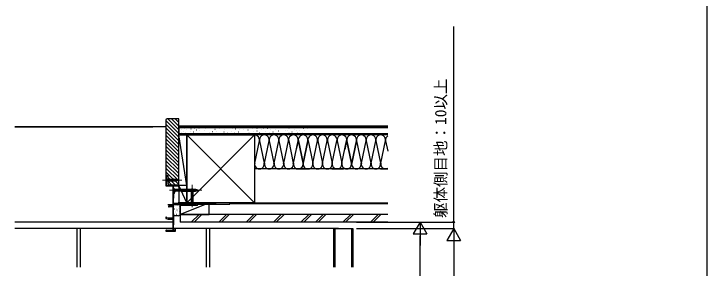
# Model space of a CAD drawing. Units: millimetres, scale not verified. Extents: x -1050 to 1050, y -1566 to 1557.
# Drawn here: x -23 to 1050, y 304 to 698 of the extents above; entities that cross this region are included whole.
import ezdxf
from ezdxf.enums import TextEntityAlignment as Align

# ---------------------------------------------------------------- set-up
doc = ezdxf.new("R2010")
doc.units = ezdxf.units.MM
doc.header["$LTSCALE"] = 8
for name, color, linetype in [('0-2_YKK_11', 7, 'Continuous'), ('0-4_YKK_12', 2, 'Continuous'), ('0-7_YKK_D', 6, 'Continuous'), ('0-8_YKK_ZWAK', 7, 'Continuous'), ('0-9_YSS_K', 3, 'Continuous'), ('0-A_YSS_KE', 3, 'Continuous')]:
    doc.layers.add(name, color=color, linetype=linetype)
doc.layers.add('0-5_YKK_13', color=4, linetype='Continuous', lineweight=18)
doc.styles.add('ＭＳ ゴシック', font='')
doc.styles.get('ＭＳ ゴシック').set_extended_font_data('MS Gothic')

msp = doc.modelspace()

# ---------------------------------------------------------------- linework, layer by layer
at = {"layer": '0-2_YKK_11'}
for points in [[(224.637, 403.493), (259.437, 403.493), (259.437, 405.493), (258.737, 405.493), (258.737, 404.393), (247.137, 404.393), (247.137, 405.493), (246.437, 405.493), (246.437, 404.393), (233.337, 404.393), (232.737, 404.047), (232.437, 404.22), (232.437, 405.493), (231.737, 405.493), (231.737, 404.393), (224.537, 404.393), (224.537, 412.693), (224.737, 412.893), (224.737, 427.893), (224.537, 428.093), (224.537, 431.693), (231.737, 431.693), (231.737, 430.493), (232.437, 430.493), (232.437, 432.493), (213.337, 432.493), (213.337, 446.693), (214.937, 446.693), (214.937, 447.493), (212.437, 447.493), (212.437, 432.593)], [(213.437, 431.593), (223.437, 431.593), (223.437, 400.193), (217.037, 400.193)], [(217.574, 399.326), (217.843, 399.493), (223.437, 399.493), (223.437, 381.493), (216.072, 381.493), (213.437, 382.095), (213.437, 382.993), (212.437, 382.993), (212.437, 381.093), (215.937, 380.293), (223.437, 380.293), (223.437, 362.393), (214.003, 362.393), (213.743, 362.543)], [(213.137, 361.493), (227.437, 361.493), (227.437, 364.493), (226.637, 364.493), (226.637, 362.293), (224.437, 362.293), (224.437, 371.093), (224.637, 371.293), (224.837, 371.493), (224.837, 387.993), (224.637, 388.193), (224.637, 403.493)]]:
    msp.add_lwpolyline(points, dxfattribs=at)
for centre, radius, start, end in [((213.437, 432.593), 1, 180.00001, 269.99999), ((217.037, 399.593), 0.6, 90, 333.6122), ((213.137, 362.193), 0.7, 30.00004, 270.00003)]:
    msp.add_arc(centre, radius, start, end, dxfattribs=at)
at = {"layer": '0-4_YKK_12'}
for p, q in [((79.937, 365.493), (-21.063, 365.493)), ((74.937, 365.493), (74.937, 305.731)), ((79.937, 365.493), (79.937, 305.731)), ((279.937, 365.493), (79.937, 365.493)), ((274.937, 365.493), (274.937, 305.731)), ((279.937, 365.493), (279.937, 305.731)), ((471.937, 365.493), (501.937, 365.493)), ((471.937, 365.493), (471.937, 305.731)), ((473.937, 365.493), (473.937, 305.731)), ((499.937, 365.493), (499.937, 305.731)), ((501.937, 365.493), (501.937, 305.731))]:
    msp.add_line(p, q, dxfattribs=at)
msp.add_lwpolyline([(479.937, 365.493), (471.937, 365.493), (279.937, 365.493)], dxfattribs=at)
at = {"layer": '0-5_YKK_13'}
for p, q in [((207.437, 440.493), (237.437, 440.493)), ((212.437, 443.593), (212.437, 437.393)), ((212.437, 443.593), (213.987, 442.043)), ((227.521, 442.043), (213.987, 442.043)), ((213.987, 442.043), (213.987, 438.943)), ((220.731, 438.393), (219.605, 442.593)), ((222.284, 438.393), (221.158, 442.593)), ((223.837, 438.393), (222.711, 442.593)), ((225.39, 438.393), (224.264, 442.593)), ((226.943, 438.393), (225.817, 442.593)), ((228.426, 438.652), (227.37, 442.593)), ((232.437, 440.493), (227.521, 442.043)), ((232.437, 440.493), (227.521, 438.943)), ((229.858, 439.103), (229.045, 442.139)), ((231.29, 439.555), (230.741, 441.605)), ((212.437, 437.393), (213.987, 438.943)), ((213.987, 438.943), (227.521, 438.943)), ((253.437, 398.493), (253.437, 433.493)), ((218.437, 424.993), (268.437, 424.993)), ((223.437, 428.493), (223.437, 421.493)), ((223.437, 428.493), (225.187, 426.743)), ((223.437, 421.493), (225.187, 423.243)), ((224.737, 419.643), (224.737, 428.143)), ((224.737, 428.143), (225.246, 428.143)), ((224.737, 421.893), (224.737, 425.893)), ((224.737, 419.643), (225.246, 419.643)), ((257.887, 426.743), (225.187, 426.743)), ((225.187, 426.743), (225.187, 423.243)), ((225.187, 423.243), (257.887, 423.243)), ((225.246, 419.643), (225.246, 428.143)), ((237.808, 422.693), (236.576, 427.293)), ((239.361, 422.693), (238.129, 427.293)), ((240.914, 422.693), (239.682, 427.293)), ((242.467, 422.693), (241.234, 427.293)), ((244.02, 422.693), (242.787, 427.293)), ((245.573, 422.693), (244.34, 427.293)), ((247.126, 422.693), (245.893, 427.293)), ((248.679, 422.693), (247.446, 427.293)), ((250.232, 422.693), (248.999, 427.293)), ((251.784, 422.693), (250.552, 427.293)), ((255.278, 424.482), (251.337, 423.426)), ((255.537, 422.999), (251.337, 421.873)), ((255.537, 421.446), (251.337, 420.32)), ((255.537, 419.893), (251.337, 418.767)), ((255.537, 418.34), (251.337, 417.214)), ((254.827, 425.914), (251.791, 425.101)), ((253.437, 428.493), (251.887, 423.577)), ((251.887, 423.577), (251.887, 405.043)), ((253.337, 422.693), (252.105, 427.293)), ((254.375, 427.346), (252.325, 426.797)), ((253.437, 428.493), (254.987, 423.577)), ((254.89, 422.693), (253.658, 427.293)), ((254.987, 405.043), (254.987, 423.577)), ((256.443, 422.693), (255.211, 427.293)), ((257.994, 422.7), (256.764, 427.293)), ((263.437, 424.993), (257.887, 426.743)), ((263.437, 424.993), (257.887, 423.243)), ((259.426, 423.152), (258.348, 427.174)), ((260.858, 423.603), (260.045, 426.639)), ((262.29, 424.055), (261.741, 426.105)), ((255.537, 416.787), (251.337, 415.662)), ((255.537, 415.234), (251.337, 414.109)), ((255.537, 413.681), (251.337, 412.556)), ((255.537, 412.128), (251.337, 411.003)), ((255.537, 410.575), (251.337, 409.45)), ((255.537, 409.022), (251.337, 407.897)), ((250.337, 403.493), (251.887, 405.043)), ((250.337, 403.493), (256.537, 403.493)), ((255.537, 407.469), (251.337, 406.344)), ((251.887, 405.043), (254.987, 405.043)), ((256.537, 403.493), (254.987, 405.043))]:
    msp.add_line(p, q, dxfattribs=at)
for points in [[(226.833, 425.968), (224.926, 425.038), (224.317, 423.893)], [(226.833, 421.818), (224.926, 422.748), (224.317, 423.893)]]:
    msp.add_lwpolyline(points, dxfattribs=at)
msp.add_arc((221.706, 423.893), 5.531, 309.79413, 50.20587, dxfattribs=at)
at = {"layer": '0-7_YKK_D'}
for p, q in [((507.437, 375.493), (658.937, 375.493)), ((507.437, 375.493), (606.937, 375.493)), ((605.937, 375.493), (595.437, 357.307)), ((605.937, 375.493), (616.437, 357.307)), ((605.937, 375.493), (605.937, 339.12)), ((507.437, 365.493), (658.937, 365.493)), ((507.437, 365.493), (658.937, 365.493)), ((657.937, 365.493), (647.437, 347.307)), ((657.937, 365.493), (668.437, 347.307)), ((657.937, 365.493), (657.937, 329.12)), ((595.437, 357.307), (616.437, 357.307)), ((605.937, -18.007), (605.937, 354.493)), ((647.437, 347.307), (668.437, 347.307)), ((657.937, 344.493), (657.937, -291.507))]:
    msp.add_line(p, q, dxfattribs=at)
msp.add_lwpolyline([(657.937, 365.493), (657.937, 375.493), (657.937, 678.684)], dxfattribs=at)
msp.add_circle((657.937, 375.493), 1.275, dxfattribs=at)
at = {"layer": '0-8_YKK_ZWAK'}
msp.add_lwpolyline([(-1050, -1565.7), (1050, -1565.7), (1050, 1494.3)], dxfattribs=at)
at = {"layer": '0-9_YSS_K'}
for p, q in [((212.437, 532.865), (232.437, 512.865)), ((212.437, 527.209), (232.437, 507.209)), ((215.466, 535.493), (232.437, 518.522)), ((221.123, 535.493), (232.437, 524.179)), ((226.78, 535.493), (232.437, 529.836)), ((212.437, 522.993), (-21.063, 522.993)), ((-21.063, 522.993), (192.437, 522.993)), ((212.437, 521.552), (232.437, 501.552)), ((212.437, 515.895), (232.437, 495.895)), ((555.937, 521.493), (232.436, 521.493)), ((555.937, 523.993), (232.437, 523.993)), ((237.268, 518.993), (237.468, 518.993)), ((239.229, 516.473), (239.429, 516.473)), ((241.75, 519.834), (241.95, 519.834)), ((244.892, 518.28), (245.092, 518.28)), ((248.4, 521.398), (248.6, 521.398)), ((251.129, 515.941), (251.329, 515.941)), ((251.356, 520.152), (251.556, 520.152)), ((255.477, 515.207), (255.677, 515.207)), ((257.125, 521.8), (257.325, 521.8)), ((259.598, 518.504), (259.798, 518.504)), ((263.737, 521.398), (263.937, 521.398)), ((263.926, 517.11), (264.127, 517.11)), ((268.663, 520.976), (268.863, 520.976)), ((272.784, 516.855), (272.984, 516.855)), ((274.432, 520.152), (274.632, 520.152)), ((282.674, 520.976), (282.874, 520.976)), ((284.322, 516.031), (284.522, 516.031)), ((288.443, 519.328), (288.643, 519.328)), ((290.916, 515.207), (291.116, 515.207)), ((295.036, 520.152), (295.236, 520.152)), ((302.385, 515.207), (302.585, 515.207)), ((303.209, 519.328), (303.409, 519.328)), ((311.451, 521.8), (311.651, 521.8)), ((313.923, 515.207), (314.123, 515.207)), ((315.572, 520.152), (315.772, 520.152)), ((320.517, 520.152), (320.717, 520.152)), ((324.638, 515.207), (324.838, 515.207)), ((326.286, 519.328), (326.486, 519.328)), ((332.055, 518.504), (332.255, 518.504)), ((334.527, 521.8), (334.727, 521.8)), ((339.472, 518.504), (339.672, 518.504)), ((346.066, 520.152), (346.266, 520.152)), ((348.538, 515.207), (348.738, 515.207)), ((353.483, 520.976), (353.683, 520.976)), ((353.483, 516.855), (353.683, 516.855)), ((360.076, 518.504), (360.276, 518.504)), ((363.373, 521.8), (363.573, 521.8)), ((366.67, 516.031), (366.87, 516.031)), ((369.966, 520.976), (370.166, 520.976)), ((374.911, 519.328), (375.111, 519.328)), ((378.208, 515.207), (378.408, 515.207)), ((380.68, 521.8), (380.88, 521.8)), ((381.505, 518.504), (381.705, 518.504)), ((386.45, 516.855), (386.65, 516.855)), ((388.922, 521.8), (389.122, 521.8)), ((393.043, 520.976), (393.243, 520.976)), ((397.164, 516.855), (397.364, 516.855)), ((401.284, 517.68), (401.484, 517.68)), ((402.933, 521.8), (403.133, 521.8)), ((407.557, 515.547), (407.757, 515.547)), ((411.646, 519.637), (411.846, 519.637)), ((413.983, 516.716), (414.183, 516.716)), ((419.826, 517.3), (420.026, 517.3)), ((424.5, 514.963), (424.7, 514.963)), ((425.085, 520.806), (425.285, 520.806)), ((427.422, 516.716), (427.622, 516.716)), ((431.512, 520.221), (431.712, 520.221)), ((212.437, 510.238), (232.437, 490.238)), ((212.437, 504.581), (232.437, 484.581)), ((555.937, 511.993), (232.436, 511.993)), ((244.938, 432.493), (232.438, 510.493)), ((236.554, 513.941), (236.754, 513.941)), ((243.43, 514.232), (243.63, 514.232)), ((244.937, 510.493), (349.937, 405.493)), ((244.937, 405.493), (349.937, 510.493)), ((244.938, 510.493), (244.938, 432.493)), ((247.621, 512.323), (247.821, 512.323)), ((260.418, 512.712), (260.618, 512.712)), ((267.045, 513.492), (267.245, 513.492)), ((271.136, 513.059), (271.336, 513.059)), ((279.377, 513.883), (279.577, 513.883)), ((295.861, 513.059), (296.061, 513.059)), ((308.154, 513.059), (308.354, 513.059)), ((318.868, 513.059), (319.068, 513.059)), ((332.055, 513.059), (332.255, 513.059)), ((341.121, 513.059), (341.321, 513.059)), ((555.937, 510.493), (349.937, 510.493)), ((357.604, 513.883), (357.804, 513.883)), ((364.197, 512.235), (364.397, 512.235)), ((373.263, 513.883), (373.463, 513.883)), ((386.45, 512.235), (386.65, 512.235)), ((393.043, 513.059), (393.243, 513.059)), ((402.933, 513.059), (403.133, 513.059)), ((416.321, 513.21), (416.521, 513.21)), ((431.512, 512.626), (431.712, 512.626)), ((212.437, 498.924), (232.437, 478.924)), ((350.095, 467.025), (357.279, 501.461)), ((357.595, 501.461), (364.779, 467.025)), ((365.095, 467.025), (372.279, 501.461)), ((372.595, 501.461), (379.779, 467.025)), ((380.095, 467.025), (387.279, 501.461)), ((387.595, 501.461), (394.779, 467.025)), ((395.095, 467.025), (402.279, 501.461)), ((402.595, 501.461), (409.779, 467.025)), ((410.095, 467.025), (417.279, 501.461)), ((417.279, 501.461), (414.437, 487.838)), ((424.779, 467.025), (417.595, 501.461)), ((417.595, 501.461), (424.779, 467.025)), ((432.279, 501.461), (425.095, 467.025)), ((425.095, 467.025), (432.279, 501.461)), ((432.595, 501.461), (439.779, 467.025)), ((440.095, 467.025), (447.279, 501.461)), ((447.595, 501.461), (454.779, 467.025)), ((455.095, 467.025), (462.279, 501.461)), ((462.595, 501.461), (469.779, 467.025)), ((470.095, 467.025), (477.279, 501.461)), ((477.595, 501.461), (484.779, 467.025)), ((485.095, 467.025), (492.279, 501.461)), ((492.279, 501.461), (489.437, 487.838)), ((499.779, 467.025), (492.595, 501.461)), ((492.595, 501.461), (499.779, 467.025)), ((507.279, 501.461), (500.095, 467.025)), ((500.095, 467.025), (507.279, 501.461)), ((507.595, 501.461), (514.779, 467.025)), ((515.095, 467.025), (522.279, 501.461)), ((522.595, 501.461), (529.779, 467.025)), ((530.095, 467.025), (537.279, 501.461)), ((537.595, 501.461), (544.779, 467.025)), ((545.095, 467.025), (552.279, 501.461)), ((552.595, 501.461), (555.937, 485.441)), ((212.437, 493.267), (232.437, 473.267)), ((212.437, 487.611), (232.437, 467.611)), ((212.437, 481.954), (232.437, 461.954)), ((212.437, 476.297), (232.437, 456.297)), ((212.437, 470.64), (232.437, 450.64)), ((212.437, 464.983), (232.437, 444.983)), ((212.437, 459.326), (232.437, 439.326)), ((212.437, 453.669), (232.437, 433.669)), ((555.937, 457.993), (349.937, 457.993)), ((414.437, 457.993), (432.437, 457.993)), ((469.437, 457.993), (487.437, 457.993)), ((544.437, 457.993), (555.937, 457.993)), ((212.437, 448.013), (212.957, 447.493)), ((215.437, 445.013), (226.957, 433.493)), ((215.437, 439.356), (221.3, 433.493)), ((244.937, 432.493), (232.437, 432.493)), ((232.437, 432.493), (232.437, 405.493)), ((244.937, 405.493), (232.437, 432.493)), ((244.937, 432.493), (244.937, 405.493)), ((226.357, 399.842), (226.557, 399.842)), ((228.36, 397.335), (228.56, 397.335)), ((230.029, 401.007), (230.229, 401.007)), ((244.937, 405.493), (232.437, 405.493)), ((233.033, 400.176), (233.233, 400.176)), ((279.837, 405.493), (234.837, 405.493)), ((274.837, 403.493), (234.837, 387.493)), ((234.837, 403.493), (234.837, 388.493)), ((234.837, 387.493), (234.837, 401.493)), ((279.837, 387.493), (279.837, 403.493)), ((349.937, 405.493), (555.937, 405.493)), ((226.053, 396.248), (226.253, 396.248)), ((226.838, 389.819), (227.038, 389.819)), ((228.026, 392.328), (228.226, 392.328)), ((228.694, 387.988), (228.894, 387.988)), ((229.76, 394.787), (229.96, 394.787)), ((230.363, 391.994), (230.563, 391.994)), ((232.032, 396.334), (232.232, 396.334)), ((232.032, 387.321), (232.232, 387.321)), ((233.033, 391.66), (233.233, 391.66)), ((234.837, 387.493), (279.837, 387.493)), ((263.947, 387.493), (251.947, 375.493)), ((268.19, 387.493), (256.19, 375.493)), ((306.374, 387.493), (294.374, 375.493)), ((310.616, 387.493), (298.616, 375.493)), ((348.8, 387.493), (336.8, 375.493)), ((353.043, 387.493), (341.043, 375.493)), ((391.226, 387.493), (379.226, 375.493)), ((395.469, 387.493), (383.469, 375.493)), ((421.653, 375.493), (433.653, 387.493)), ((437.895, 387.493), (425.895, 375.493)), ((456.079, 387.493), (444.079, 375.493)), ((460.322, 387.493), (448.322, 375.493)), ((486.506, 375.493), (498.506, 387.493)), ((502.748, 387.493), (490.748, 375.493)), ((540.932, 387.493), (528.932, 375.493)), ((545.175, 387.493), (533.175, 375.493)), ((223.437, 375.493), (-21.063, 375.493)), ((231.837, 385.493), (224.837, 385.493))]:
    msp.add_line(p, q, dxfattribs=at)
msp.add_lwpolyline([(244.938, 432.493), (232.438, 432.493), (232.438, 510.493), (244.938, 510.493)], dxfattribs=at)
for centre, radius, start, end in [((349.937, 502.993), 7.5, 348.21647, 90), ((364.937, 502.993), 7.5, 348.21647, 191.78354), ((379.937, 502.993), 7.5, 348.21647, 191.78354), ((394.937, 502.993), 7.5, 348.21647, 191.78354), ((409.937, 502.993), 7.5, 348.21647, 191.78354), ((409.937, 502.993), 7.5, 348.21646, 53.13013), ((424.937, 502.993), 7.5, 348.21647, 191.78354), ((424.937, 502.993), 7.5, 348.21646, 191.78353), ((439.937, 502.993), 7.5, 348.21647, 191.78354), ((454.937, 502.993), 7.5, 348.21647, 191.78354), ((469.937, 502.993), 7.5, 348.21647, 191.78354), ((484.937, 502.993), 7.5, 348.21647, 191.78354), ((484.937, 502.993), 7.5, 348.21646, 53.13013), ((499.937, 502.993), 7.5, 348.21647, 191.78354), ((499.937, 502.993), 7.5, 348.21646, 191.78353), ((514.937, 502.993), 7.5, 348.21647, 191.78354), ((529.937, 502.993), 7.5, 348.21647, 191.78354), ((544.937, 502.993), 7.5, 348.21647, 191.78354), ((559.937, 502.993), 7.5, 122.23095, 191.78354), ((357.437, 465.493), 7.5, 168.21647, 11.78354), ((372.437, 465.493), 7.5, 168.21647, 11.78354), ((387.437, 465.493), 7.5, 168.21647, 11.78354), ((402.437, 465.493), 7.5, 168.21647, 11.78354), ((417.437, 465.493), 7.5, 168.21647, 11.78354), ((417.437, 465.493), 7.5, 246.42182, 11.78353), ((432.437, 465.493), 7.5, 168.21647, 270), ((432.437, 465.493), 7.5, 168.21646, 270), ((432.437, 465.493), 7.5, 168.21647, 11.78354), ((447.437, 465.493), 7.5, 168.21647, 11.78354), ((462.437, 465.493), 7.5, 168.21647, 11.78354), ((477.437, 465.493), 7.5, 168.21647, 11.78354), ((492.437, 465.493), 7.5, 168.21647, 11.78354), ((492.437, 465.493), 7.5, 246.42182, 11.78353), ((507.437, 465.493), 7.5, 168.21647, 270), ((507.437, 465.493), 7.5, 168.21646, 270), ((507.437, 465.493), 7.5, 168.21647, 11.78354), ((522.437, 465.493), 7.5, 168.21647, 11.78354), ((537.437, 465.493), 7.5, 168.21647, 11.78354), ((552.437, 465.493), 7.5, 168.21647, 297.81811), ((231.837, 400.493), 3, 0, 90), ((231.837, 388.493), 3, 270, 0)]:
    msp.add_arc(centre, radius, start, end, dxfattribs=at)
at = {"layer": '0-A_YSS_KE'}
for p, q in [((555.937, 522.993), (232.437, 522.993)), ((232.437, 522.993), (232.437, 510.493)), ((555.937, 510.493), (232.436, 510.493)), ((232.437, 512.993), (555.937, 512.993)), ((240.437, 402.493), (215.437, 402.493)), ((261.437, 401.493), (235.437, 401.493)), ((311.437, 404.493), (555.937, 404.493)), ((311.437, 403.493), (311.437, 404.493)), ((555.937, 375.493), (234.837, 375.493))]:
    msp.add_line(p, q, dxfattribs=at)
for points in [[(212.437, 533.493), (212.437, 447.493), (215.437, 447.493), (215.437, 435.493), (217.437, 433.493), (232.437, 433.493)], [(232.437, 433.493), (232.437, 535.493), (214.437, 535.493)], [(240.437, 402.493), (240.437, 404.493), (290.437, 404.493)], [(261.437, 401.493), (261.437, 403.493), (311.437, 403.493)], [(555.937, 387.493), (234.837, 387.493), (234.837, 375.493)]]:
    msp.add_lwpolyline(points, dxfattribs=at)
msp.add_lwpolyline([(349.937, 510.493), (349.937, 405.493), (244.937, 405.493), (244.937, 510.493)], close=True, dxfattribs=at)
msp.add_arc((214.437, 533.493), 2, 90, 179.99998, dxfattribs=at)

# ---------------------------------------------------------------- texts
at = {"layer": '0-7_YKK_D', "style": 'ＭＳ ゴシック'}
msp.add_text('躯体側目地：10以上', height=17.6, rotation=90, dxfattribs=at).set_placement((651.801, 381.957), align=Align.BOTTOM_LEFT)

doc.saveas('drawing.dxf')
